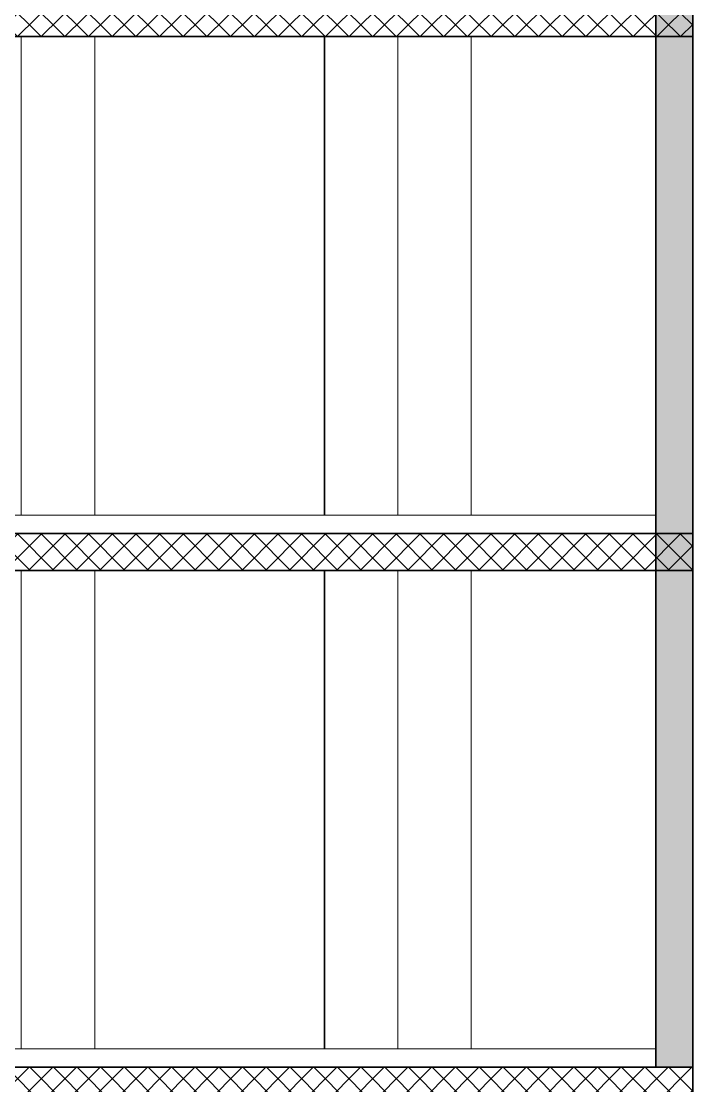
# Model space of a CAD drawing. Header units: millimetres. Extents: x -15634 to 67596, y -3027 to 55843.
# Drawn here: x 40494 to 44144, y 11996 to 17779 of the extents above; entities that cross this region are included whole.
import ezdxf

# ---------------------------------------------------------------- set-up
doc = ezdxf.new("R2010")
doc.units = ezdxf.units.MM
doc.header["$MEASUREMENT"] = 0
doc.set_wipeout_variables(frame=1)
doc.linetypes.add('Wipeout_Contour', pattern=[1000, 0, -1000])
doc.layers.add('aaaa oxhakat', color=7, linetype='Continuous')
doc.layers.add('Structural - Bearing', color=7, linetype='Continuous')
for name, color, linetype, lineweight, true_color in [('aaaa oxhakat _Pen_No__82', 7, 'Continuous', 20, 0xaaaaaa), ('Structural - Bearing_Pen_No__61', 7, 'Continuous', 20, 0x6a6a6a), ('Structural - Bearing_Pen_No__82', 7, 'Continuous', 20, 0xaaaaaa)]:
    doc.layers.add(name, color=color, linetype=linetype, lineweight=lineweight, true_color=true_color)
for name, color, linetype, lineweight in [('Structural - Bearing_Pen_No__1', 7, 'Continuous', 13), ('Structural - Bearing_Pen_No__101', 252, 'Continuous', 13), ('Structural - Bearing_Pen_No__7', 7, 'Continuous', 35)]:
    doc.layers.add(name, color=color, linetype=linetype, lineweight=lineweight)
pattern_1 = [(45, (0, 0), (-64.34671, 64.34671), []), (135, (0, 0), (64.34671, 64.34671), [])]

msp = doc.modelspace()

# ---------------------------------------------------------------- linework, layer by layer
at = {"layer": 'Structural - Bearing_Pen_No__1', "color": 7, "linetype": 'Continuous', "lineweight": 13}
for p, q in [((44144.4, 14995.6), (44144.4, 17695.6)), ((44144.4, 12095.6), (44144.4, 14795.6)), ((44144.4, 11895.6), (44144.4, 12095.6))]:
    msp.add_line(p, q, dxfattribs=at)

# ---------------------------------------------------------------- wipeouts: each hides what was drawn before it
at = {"color": 254, "linetype": 'Wipeout_Contour', "lineweight": 0, "ltscale": 185733.108078}
msp.add_wipeout([(42940.5, 14995.6), (43944.4, 14995.6), (43944.4, 17695.6), (42940.5, 17695.6)], dxfattribs=at).dxf.layer = 'Structural - Bearing'
at = {"color": 254, "linetype": 'Wipeout_Contour', "lineweight": 0, "ltscale": 181976.362349}
msp.add_wipeout([(42940.5, 12095.6), (43944.4, 12095.6), (43944.4, 14795.6), (42940.5, 14795.6)], dxfattribs=at).dxf.layer = 'Structural - Bearing'

# ---------------------------------------------------------------- next in the draw order: hatches: boundary and pattern name
at = {"layer": 'Structural - Bearing_Pen_No__101', "linetype": 'Continuous', "lineweight": 13}
for points in [[(44144.4, 17895.6), (43944.4, 17895.6), (43944.4, 14995.6), (44144.4, 14995.6)], [(44144.4, 14995.6), (43944.4, 14995.6), (43944.4, 12095.6), (44144.4, 12095.6)]]:
    msp.add_hatch(color=252, dxfattribs=at).paths.add_polyline_path(points)

# ---------------------------------------------------------------- next in the draw order: linework, layer by layer
at = {"layer": 'Structural - Bearing_Pen_No__1', "color": 7, "linetype": 'Continuous', "lineweight": 13}
for p, q in [((43944.4, 14995.6), (43944.4, 17895.6)), ((43944.4, 12095.6), (43944.4, 14995.6))]:
    msp.add_line(p, q, dxfattribs=at)
at = {"layer": 'Structural - Bearing_Pen_No__7', "color": 7, "linetype": 'Continuous', "lineweight": 35, "flags": 128}
for points in [[(44144.4, 17895.6), (43944.4, 17895.6), (43944.4, 14995.6), (44144.4, 14995.6)], [(44144.4, 14995.6), (43944.4, 14995.6), (43944.4, 12095.6), (44144.4, 12095.6)]]:
    msp.add_lwpolyline(points, close=True, dxfattribs=at)

# ---------------------------------------------------------------- next in the draw order: wipeouts: each hides what was drawn before it
at = {"color": 254, "linetype": 'Wipeout_Contour', "lineweight": 0, "ltscale": 183107.40119}
msp.add_wipeout([(42540.5, 14995.6), (42940.5, 14995.6), (42940.5, 17695.6), (42540.5, 17695.6)], dxfattribs=at).dxf.layer = 'aaaa oxhakat'
at = {"color": 254, "linetype": 'Wipeout_Contour', "lineweight": 0, "ltscale": 179296.067128}
msp.add_wipeout([(42540.5, 12095.6), (42940.5, 12095.6), (42940.5, 14795.6), (42540.5, 14795.6)], dxfattribs=at).dxf.layer = 'aaaa oxhakat'

# ---------------------------------------------------------------- next in the draw order: linework, layer by layer
at = {"layer": 'aaaa oxhakat _Pen_No__82', "color": 253, "linetype": 'Continuous', "lineweight": 20, "true_color": 0xaaaaaa}
for p, q in [((42940.5, 15095.6), (42940.5, 17695.6)), ((42940.5, 12195.6), (42940.5, 14795.6))]:
    msp.add_line(p, q, dxfattribs=at)

# ---------------------------------------------------------------- next in the draw order: wipeouts: each hides what was drawn before it
at = {"color": 254, "linetype": 'Wipeout_Contour', "lineweight": 0, "ltscale": 181614.268213}
msp.add_wipeout([(42140.5, 14995.6), (42540.5, 14995.6), (42540.5, 17695.6), (42140.5, 17695.6)], dxfattribs=at).dxf.layer = 'aaaa oxhakat'
at = {"color": 254, "linetype": 'Wipeout_Contour', "lineweight": 0, "ltscale": 177770.969395}
msp.add_wipeout([(42140.5, 12095.6), (42540.5, 12095.6), (42540.5, 14795.6), (42140.5, 14795.6)], dxfattribs=at).dxf.layer = 'aaaa oxhakat'

# ---------------------------------------------------------------- next in the draw order: linework, layer by layer
at = {"layer": 'aaaa oxhakat _Pen_No__82', "color": 253, "linetype": 'Continuous', "lineweight": 20, "true_color": 0xaaaaaa}
for p, q in [((42540.5, 17695.6), (42540.5, 15095.6)), ((42540.5, 14795.6), (42540.5, 12195.6))]:
    msp.add_line(p, q, dxfattribs=at)

# ---------------------------------------------------------------- next in the draw order: wipeouts: each hides what was drawn before it
at = {"color": 254, "linetype": 'Wipeout_Contour', "lineweight": 0, "ltscale": 178549.884261}
msp.add_wipeout([(42140.5, 17695.6), (40894.4, 17695.6), (40894.4, 14995.6), (42140.5, 14995.6)], dxfattribs=at).dxf.layer = 'Structural - Bearing'
at = {"color": 254, "linetype": 'Wipeout_Contour', "lineweight": 0, "ltscale": 174638.634073}
msp.add_wipeout([(42140.5, 14795.6), (40894.4, 14795.6), (40894.4, 12095.6), (42140.5, 12095.6)], dxfattribs=at).dxf.layer = 'Structural - Bearing'

# ---------------------------------------------------------------- next in the draw order: linework, layer by layer
at = {"layer": 'aaaa oxhakat _Pen_No__82', "color": 253, "linetype": 'Continuous', "lineweight": 20, "true_color": 0xaaaaaa}
for p, q in [((42140.5, 15095.6), (42140.5, 17695.6)), ((42140.5, 12195.6), (42140.5, 14795.6))]:
    msp.add_line(p, q, dxfattribs=at)
at = {"layer": 'Structural - Bearing_Pen_No__82', "color": 253, "linetype": 'Continuous', "lineweight": 20, "true_color": 0xaaaaaa}
for p, q in [((42144, 15095.6), (42144, 17695.6)), ((42144, 12195.6), (42144, 14795.6))]:
    msp.add_line(p, q, dxfattribs=at)

# ---------------------------------------------------------------- next in the draw order: wipeouts: each hides what was drawn before it
at = {"color": 254, "linetype": 'Wipeout_Contour', "lineweight": 0, "ltscale": 175489.479717}
msp.add_wipeout([(40494.4, 14995.6), (40894.4, 14995.6), (40894.4, 17695.6), (40494.4, 17695.6)], dxfattribs=at).dxf.layer = 'aaaa oxhakat'
at = {"color": 254, "linetype": 'Wipeout_Contour', "lineweight": 0, "ltscale": 171509.186581}
msp.add_wipeout([(40494.4, 12095.6), (40894.4, 12095.6), (40894.4, 14795.6), (40494.4, 14795.6)], dxfattribs=at).dxf.layer = 'aaaa oxhakat'

# ---------------------------------------------------------------- next in the draw order: hatches: boundary and pattern name
at = {"layer": 'Structural - Bearing_Pen_No__1', "linetype": 'Continuous', "lineweight": 13}
h = msp.add_hatch(dxfattribs=at)
h.set_pattern_fill('CONCRETE_BLOCK', style=0, pattern_type=2)
h.set_pattern_definition(pattern_1)
h.paths.add_polyline_path([(-655.6, 17695.6), (44144.4, 17695.6), (44144.4, 17895.6), (-655.6, 17895.6)])
h = msp.add_hatch(dxfattribs=at)
h.set_pattern_fill('CONCRETE_BLOCK', style=0, pattern_type=2)
h.set_pattern_definition(pattern_1)
h.paths.add_polyline_path([(-655.6, 14795.6), (44144.4, 14795.6), (44144.4, 14995.6), (-655.6, 14995.6)])
h = msp.add_hatch(dxfattribs=at)
h.set_pattern_fill('CONCRETE_BLOCK', style=0, pattern_type=2)
h.set_pattern_definition(pattern_1)
h.paths.add_polyline_path([(-655.6, 11895.6), (44144.4, 11895.6), (44144.4, 12095.6), (-655.6, 12095.6)])

# ---------------------------------------------------------------- next in the draw order: linework, layer by layer
at = {"layer": 'aaaa oxhakat _Pen_No__82', "color": 253, "linetype": 'Continuous', "lineweight": 20, "true_color": 0xaaaaaa}
for p, q in [((40494.4, 15095.6), (40494.4, 17695.6)), ((40894.4, 15095.6), (40894.4, 17695.6)), ((40494.4, 12195.6), (40494.4, 14795.6)), ((40894.4, 12195.6), (40894.4, 14795.6))]:
    msp.add_line(p, q, dxfattribs=at)
at = {"layer": 'Structural - Bearing_Pen_No__1', "color": 7, "linetype": 'Continuous', "lineweight": 13}
for p, q in [((-655.6, 17695.6), (44144.4, 17695.6)), ((39714.4, 14995.6), (43944.4, 14995.6)), ((-655.6, 14795.6), (44144.4, 14795.6)), ((39714.4, 12095.6), (43944.4, 12095.6))]:
    msp.add_line(p, q, dxfattribs=at)
at = {"layer": 'Structural - Bearing_Pen_No__61', "color": 251, "linetype": 'Continuous', "lineweight": 20, "true_color": 0x6a6a6a}
for points in [[(39714.4, 15095.6), (43944.4, 15095.6)], [(39714.4, 12195.6), (43944.4, 12195.6)]]:
    msp.add_lwpolyline(points, dxfattribs=at)
at = {"layer": 'Structural - Bearing_Pen_No__7', "color": 7, "linetype": 'Continuous', "lineweight": 35, "flags": 128}
for points in [[(-655.6, 17695.6), (44144.4, 17695.6), (44144.4, 17895.6), (-655.6, 17895.6)], [(-655.6, 14795.6), (44144.4, 14795.6), (44144.4, 14995.6), (-655.6, 14995.6)], [(-655.6, 11895.6), (44144.4, 11895.6), (44144.4, 12095.6), (-655.6, 12095.6)]]:
    msp.add_lwpolyline(points, close=True, dxfattribs=at)

doc.saveas('drawing.dxf')
